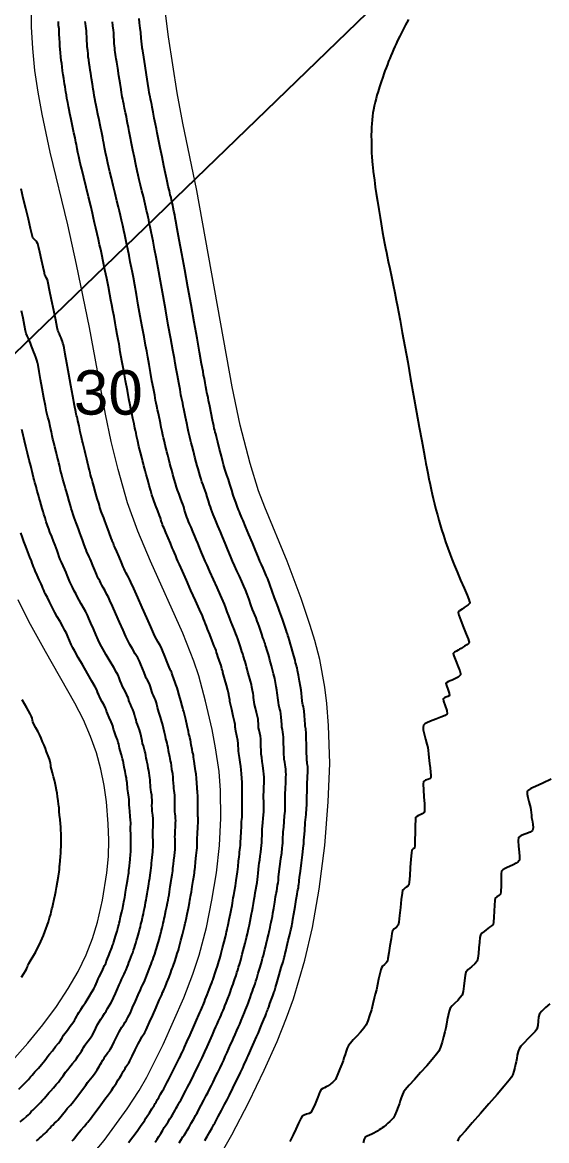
# Model space of a CAD drawing. Extents: x 27 to 849, y 0 to 853.
# Drawn here: x 571.7 to 631.8, y 113.8 to 241.8 of the extents above; entities that cross this region are included whole.
import ezdxf
from ezdxf.enums import TextEntityAlignment as Align

# ---------------------------------------------------------------- set-up
doc = ezdxf.new("R2010")
doc.units = 0
doc.header["$LTSCALE"] = 2
for name, color, linetype in [('Curva 1 m', 5, 'Continuous'), ('Curva Mestra', 1, 'Continuous'), ('TXT - TEXTO 01', 142, 'Continuous')]:
    doc.layers.add(name, color=color, linetype=linetype)
doc.styles.add('ARIAL', font='arial.ttf')

msp = doc.modelspace()

# ---------------------------------------------------------------- linework, layer by layer
at = {"extrusion": (-0.049704, 0.050571, 0.997483), "elevation": -45.88}
msp.add_lwpolyline([(-371.68, 250.55), (-374.36, -58.63), (-849.75, -54.52), (-847.07, 254.67)], close=True, dxfattribs=at)
at = {"layer": 'Curva 1 m', "linetype": 'Continuous', "lineweight": -3}
for points, elevation in [([(592.64, 113.78), (592.9, 114.24), (593.21, 114.79), (593.47, 115.25), (593.59, 115.47), (593.68, 115.62), (593.77, 115.77), (593.89, 116.01), (594.17, 116.54), (594.53, 117.22), (594.89, 117.91), (595.19, 118.47), (595.33, 118.76), (595.46, 119), (595.59, 119.27), (595.71, 119.51), (595.84, 119.77), (596.09, 120.29), (596.4, 120.93), (596.72, 121.59), (596.98, 122.12), (597.12, 122.42), (597.23, 122.67), (597.36, 122.96), (597.49, 123.25), (597.59, 123.5), (597.74, 123.82), (597.99, 124.38), (598.29, 125.04), (598.57, 125.67), (598.77, 126.13), (598.95, 126.56), (599.17, 127.1), (599.39, 127.64), (599.57, 128.07), (599.66, 128.3), (599.72, 128.47), (599.8, 128.67), (599.87, 128.84), (599.95, 129.06), (600.1, 129.48), (600.27, 129.96), (600.42, 130.37), (600.49, 130.58), (600.54, 130.72), (600.59, 130.88), (600.64, 131.02), (600.73, 131.31), (600.92, 131.95), (601.16, 132.77), (601.4, 133.59), (601.6, 134.24), (601.69, 134.56), (601.74, 134.76), (601.8, 134.99), (601.85, 135.19), (601.91, 135.46), (602.04, 136.01), (602.2, 136.69), (602.36, 137.38), (602.49, 137.92), (602.55, 138.19), (602.59, 138.39), (602.63, 138.62), (602.67, 138.81), (602.73, 139.12), (602.84, 139.76), (602.98, 140.57), (603.11, 141.37), (603.22, 142.01), (603.27, 142.31), (603.31, 142.51), (603.35, 142.74), (603.38, 142.94), (603.4, 143.14), (603.43, 143.37), (603.45, 143.56), (603.49, 143.91), (603.59, 144.64), (603.71, 145.57), (603.83, 146.49), (603.92, 147.22), (603.96, 147.56), (603.97, 147.76), (603.98, 147.99), (603.99, 148.19), (604.02, 148.53), (604.08, 149.26), (604.15, 150.19), (604.23, 151.11), (604.29, 151.85), (604.31, 152.19), (604.31, 152.39), (604.31, 152.62), (604.31, 152.82), (604.32, 153.13), (604.35, 153.78), (604.38, 154.59), (604.41, 155.4), (604.43, 156.04), (604.44, 156.32), (604.43, 156.46), (604.42, 156.62), (604.41, 156.76), (604.38, 156.92), (604.35, 157.12), (604.33, 157.3), (604.31, 157.6), (604.3, 158.25), (604.27, 159.06), (604.25, 159.88), (604.23, 160.51), (604.22, 160.8), (604.19, 160.94), (604.16, 161.09), (604.14, 161.22), (604.12, 161.46), (604.08, 161.92), (604.04, 162.47), (604.01, 162.96), (603.98, 163.22), (603.94, 163.43), (603.88, 163.66), (603.84, 163.87), (603.8, 164.12), (603.76, 164.54), (603.71, 164.99), (603.66, 165.37), (603.6, 165.77), (603.49, 166.39), (603.36, 167.06), (603.26, 167.62), (603.2, 167.91), (603.15, 168.09), (603.09, 168.3), (603.04, 168.49), (602.97, 168.77), (602.83, 169.28), (602.69, 169.83), (602.58, 170.23), (602.47, 170.6), (602.33, 171.03), (602.21, 171.42), (602.15, 171.62), (602.1, 171.79), (602.04, 171.95), (601.95, 172.22), (601.75, 172.8), (601.52, 173.49), (601.32, 174.1), (601.21, 174.41), (601.13, 174.62), (601.03, 174.85), (600.95, 175.05), (600.84, 175.34), (600.63, 175.92), (600.36, 176.67), (600.08, 177.43), (599.84, 178.08), (599.68, 178.48), (599.52, 178.86), (599.32, 179.31), (599.12, 179.75), (598.95, 180.13), (598.78, 180.53), (598.47, 181.27), (598.08, 182.2), (597.67, 183.19), (597.3, 184.09), (597.02, 184.76), (596.89, 185.07), (596.8, 185.29), (596.69, 185.54), (596.6, 185.76), (596.5, 186.01), (596.34, 186.43), (596.17, 186.88), (596.03, 187.26), (595.9, 187.66), (595.71, 188.26), (595.51, 188.92), (595.34, 189.47), (595.25, 189.76), (595.17, 189.97), (595.09, 190.21), (595.01, 190.41), (594.94, 190.65), (594.86, 190.93), (594.79, 191.18), (594.71, 191.5), (594.54, 192.14), (594.33, 192.94), (594.12, 193.74), (593.96, 194.37), (593.88, 194.68), (593.83, 194.88), (593.77, 195.11), (593.72, 195.31), (593.66, 195.62), (593.53, 196.26), (593.36, 197.06), (593.2, 197.87), (593.07, 198.51), (593, 198.81), (592.96, 199.01), (592.91, 199.24), (592.87, 199.44), (592.83, 199.66), (592.75, 200.06), (592.66, 200.55), (592.58, 201.03), (592.5, 201.43), (592.43, 201.83), (592.27, 202.73), (592.03, 204.03), (591.74, 205.65), (591.41, 207.49), (591.05, 209.47), (590.69, 211.49), (590.33, 213.46), (590, 215.3), (589.71, 216.9), (589.48, 218.18), (589.32, 219.06), (589.25, 219.43), (589.18, 219.78), (589.1, 220.2), (589.02, 220.6), (588.96, 220.87), (588.89, 221.16), (588.82, 221.49), (588.76, 221.77), (588.68, 222.07), (588.57, 222.53), (588.45, 223.03), (588.35, 223.44), (588.27, 223.8), (588.13, 224.49), (587.94, 225.39), (587.73, 226.41), (587.52, 227.45), (587.32, 228.39), (587.17, 229.14), (587.08, 229.6), (586.97, 230.15), (586.84, 230.83), (586.71, 231.52), (586.61, 232.08), (586.55, 232.39), (586.49, 232.69), (586.41, 233.03), (586.36, 233.26), (586.33, 233.42), (586.3, 233.6), (586.27, 233.76), (586.22, 234.08), (586.11, 234.81), (585.95, 235.79), (585.79, 236.84), (585.64, 237.82), (585.52, 238.55), (585.47, 238.87), (585.45, 239.03), (585.42, 239.21), (585.4, 239.37), (585.38, 239.53), (585.36, 239.71), (585.35, 239.87), (585.34, 240.03), (585.33, 240.21), (585.32, 240.37), (585.29, 240.63), (585.23, 241.14), (585.16, 241.74), (585.1, 242.26)], 26), ([(615.97, 242.12), (615.78, 241.79), (615.62, 241.51), (615.46, 241.21), (615.23, 240.74), (614.97, 240.21), (614.72, 239.71), (614.55, 239.35), (614.41, 239.05), (614.26, 238.7), (614.1, 238.33), (613.95, 237.97), (613.83, 237.67), (613.7, 237.36), (613.56, 236.99), (613.41, 236.61), (613.27, 236.24), (613.16, 235.92), (613.02, 235.54), (612.84, 235.01), (612.65, 234.42), (612.48, 233.87), (612.35, 233.46), (612.26, 233.09), (612.15, 232.65), (612.05, 232.2), (611.96, 231.78), (611.9, 231.46), (611.85, 231.08), (611.8, 230.63), (611.76, 230.19), (611.73, 229.81), (611.72, 229.42), (611.71, 228.85), (611.72, 228.23), (611.72, 227.66), (611.73, 227.26), (611.75, 226.86), (611.78, 226.39), (611.82, 225.92), (611.86, 225.51), (611.89, 225.17), (611.94, 224.72), (612, 224.23), (612.06, 223.75), (612.11, 223.35), (612.17, 222.92), (612.28, 222.21), (612.42, 221.33), (612.57, 220.38), (612.71, 219.48), (612.83, 218.73), (612.91, 218.24), (613, 217.74), (613.11, 217.15), (613.23, 216.54), (613.34, 215.96), (613.44, 215.46), (613.52, 215.05), (613.65, 214.41), (613.82, 213.62), (614.01, 212.72), (614.21, 211.77), (614.4, 210.85), (614.57, 210), (614.71, 209.29), (614.83, 208.68), (615.02, 207.66), (615.26, 206.3), (615.55, 204.69), (615.88, 202.89), (616.22, 200.99), (616.56, 199.07), (616.9, 197.19), (617.21, 195.45), (617.49, 193.91), (617.72, 192.65), (617.88, 191.75), (617.96, 191.29), (618.07, 190.78), (618.18, 190.18), (618.31, 189.54), (618.44, 188.91), (618.57, 188.31), (618.69, 187.79), (618.81, 187.28), (618.96, 186.68), (619.12, 186.04), (619.29, 185.41), (619.45, 184.81), (619.6, 184.29), (619.77, 183.75), (619.99, 183.08), (620.23, 182.34), (620.49, 181.59), (620.74, 180.89), (620.96, 180.29), (621.2, 179.7), (621.54, 178.88), (621.94, 177.96), (622.34, 177.04), (622.69, 176.22), (622.89, 175.72), (622.98, 175.47), (623.01, 175.37), (623.01, 175.35), (623, 175.31), (622.94, 175.24), (622.81, 175.12), (622.6, 174.97), (622.36, 174.8), (622.11, 174.64), (621.82, 174.44), (621.65, 174.24), (621.73, 173.94), (621.97, 173.31), (622.29, 172.53), (622.6, 171.75), (622.8, 171.23), (622.89, 170.95), (622.92, 170.84), (622.92, 170.81), (622.9, 170.77), (622.83, 170.69), (622.65, 170.55), (622.39, 170.39), (622.15, 170.25), (622, 170.14), (621.83, 170.03), (621.68, 169.93), (621.48, 169.83), (621.24, 169.7), (621.1, 169.56), (621.17, 169.28), (621.4, 168.71), (621.67, 168.04), (621.84, 167.55), (621.92, 167.27), (621.94, 167.14), (621.93, 167.1), (621.91, 167.06), (621.83, 166.98), (621.66, 166.85), (621.35, 166.68), (620.98, 166.51), (620.75, 166.41), (620.57, 166.33), (620.37, 166.24), (620.25, 166.14), (620.31, 165.9), (620.47, 165.47), (620.63, 165.02), (620.68, 164.76), (620.47, 164.62), (620.14, 164.51), (619.93, 164.37), (619.99, 164.08), (620.19, 163.57), (620.38, 163.02), (620.39, 162.63), (620.16, 162.45), (619.68, 162.25), (619.09, 162.04), (618.48, 161.81), (618.07, 161.63), (617.84, 161.48), (617.74, 161.39), (617.71, 161.34), (617.69, 161.27), (617.66, 161.12), (617.67, 160.82), (617.75, 160.35), (617.92, 159.73), (618.08, 159.17), (618.18, 158.8), (618.22, 158.46), (618.27, 158.05), (618.31, 157.65), (618.35, 157.3), (618.39, 156.96), (618.45, 156.47), (618.5, 155.97), (618.52, 155.61), (618.52, 155.41), (618.51, 155.33), (618.5, 155.3), (618.48, 155.27), (618.39, 155.21), (618.2, 155.13), (617.93, 155.04), (617.69, 154.9), (617.67, 154.59), (617.7, 153.95), (617.74, 153.14), (617.79, 152.33), (617.82, 151.8), (617.82, 151.53), (617.81, 151.42), (617.8, 151.4), (617.78, 151.36), (617.71, 151.3), (617.55, 151.2), (617.31, 151.09), (617.11, 151), (616.93, 150.9), (616.79, 150.78), (616.76, 150.5), (616.74, 149.86), (616.72, 149.03), (616.7, 148.21), (616.68, 147.57), (616.66, 147.28), (616.5, 147.17), (616.34, 147.05), (616.31, 146.73), (616.25, 146), (616.18, 145.05), (616.11, 144.11), (616.06, 143.37), (616.02, 143.05), (615.88, 142.93), (615.72, 142.81), (615.59, 142.71), (615.42, 142.58), (615.29, 142.44), (615.24, 142.11), (615.15, 141.39), (615.05, 140.47), (614.94, 139.54), (614.85, 138.8), (614.78, 138.44), (614.6, 138.23), (614.34, 138.02), (614.15, 137.81), (614.08, 137.5), (613.97, 136.87), (613.85, 136.08), (613.73, 135.28), (613.62, 134.64), (613.55, 134.31), (613.41, 134.13), (613.21, 133.94), (613.01, 133.75), (612.87, 133.56), (612.79, 133.32), (612.68, 132.86), (612.55, 132.28), (612.42, 131.64), (612.29, 131.05), (612.17, 130.56), (612.05, 130.08), (611.89, 129.45), (611.72, 128.77), (611.52, 128.09), (611.32, 127.48), (611.13, 127.03), (610.86, 126.64), (610.48, 126.2), (610.06, 125.75), (609.65, 125.32), (609.31, 124.95), (609.1, 124.68), (608.96, 124.38), (608.82, 124.02), (608.7, 123.63), (608.58, 123.25), (608.47, 122.93), (608.32, 122.54), (608.1, 122), (607.88, 121.44), (607.69, 120.99), (607.59, 120.77), (607.49, 120.66), (607.37, 120.55), (607.27, 120.45), (607.15, 120.36), (607.02, 120.25), (606.93, 120.18), (606.81, 120.1), (606.69, 120.03), (606.53, 119.93), (606.33, 119.82), (606.14, 119.75), (605.96, 119.65), (605.83, 119.37), (605.57, 118.75), (605.26, 118), (604.98, 117.36), (604.79, 117.02), (604.58, 116.89), (604.29, 116.8), (604, 116.71), (603.79, 116.59), (603.62, 116.31), (603.36, 115.77), (603.05, 115.09), (602.74, 114.43), (602.5, 113.91), (602.38, 113.67)], 24), ([(583.9, 113.55), (584.39, 114.22), (584.88, 114.88), (585.28, 115.42), (585.47, 115.69), (585.6, 115.9), (585.75, 116.14), (585.87, 116.35), (586.02, 116.58), (586.28, 116.98), (586.57, 117.43), (586.82, 117.82), (586.96, 118.02), (587.04, 118.18), (587.14, 118.35), (587.23, 118.5), (587.35, 118.72), (587.56, 119.09), (587.78, 119.47), (587.93, 119.72), (588.05, 119.96), (588.2, 120.23), (588.32, 120.47), (588.46, 120.75), (588.74, 121.29), (589.08, 121.97), (589.42, 122.64), (589.69, 123.19), (589.83, 123.46), (589.94, 123.69), (590.07, 123.96), (590.18, 124.19), (590.31, 124.48), (590.58, 125.09), (590.94, 125.9), (591.32, 126.78), (591.67, 127.58), (591.94, 128.19), (592.07, 128.47), (592.16, 128.69), (592.28, 128.94), (592.36, 129.13), (592.43, 129.3), (592.51, 129.5), (592.58, 129.67), (592.69, 129.94), (592.89, 130.47), (593.12, 131.07), (593.32, 131.58), (593.42, 131.84), (593.47, 131.98), (593.53, 132.14), (593.58, 132.27), (593.65, 132.48), (593.78, 132.87), (593.93, 133.34), (594.07, 133.76), (594.15, 134.02), (594.24, 134.3), (594.34, 134.62), (594.42, 134.9), (594.5, 135.24), (594.66, 135.84), (594.84, 136.53), (594.99, 137.12), (595.07, 137.44), (595.13, 137.68), (595.19, 137.95), (595.25, 138.19), (595.31, 138.5), (595.43, 139.09), (595.57, 139.77), (595.69, 140.36), (595.75, 140.69), (595.8, 140.97), (595.85, 141.29), (595.9, 141.56), (595.95, 141.85), (596.04, 142.35), (596.14, 142.97), (596.24, 143.57), (596.31, 144.06), (596.37, 144.55), (596.44, 145.15), (596.51, 145.76), (596.56, 146.27), (596.59, 146.56), (596.62, 146.8), (596.66, 147.06), (596.69, 147.33), (596.72, 147.56), (596.74, 147.9), (596.76, 148.48), (596.79, 149.15), (596.82, 149.73), (596.83, 150.06), (596.85, 150.3), (596.88, 150.56), (596.9, 150.83), (596.91, 151.06), (596.92, 151.41), (596.91, 152.01), (596.91, 152.68), (596.9, 153.27), (596.9, 153.6), (596.91, 153.88), (596.93, 154.2), (596.93, 154.48), (596.92, 154.78), (596.88, 155.26), (596.84, 155.79), (596.8, 156.22), (596.75, 156.6), (596.67, 157.12), (596.59, 157.66), (596.52, 158.12), (596.49, 158.39), (596.48, 158.66), (596.47, 158.98), (596.46, 159.26), (596.4, 159.6), (596.29, 160.14), (596.19, 160.66), (596.14, 160.94), (596.12, 161.1), (596.11, 161.28), (596.1, 161.44), (596.03, 161.75), (595.89, 162.39), (595.72, 163.12), (595.57, 163.75), (595.51, 164.04), (595.49, 164.23), (595.47, 164.42), (595.44, 164.59), (595.39, 164.84), (595.35, 165.05), (595.27, 165.35), (595.12, 165.91), (594.94, 166.56), (594.79, 167.11), (594.71, 167.38), (594.68, 167.52), (594.63, 167.69), (594.6, 167.81), (594.55, 167.99), (594.49, 168.16), (594.42, 168.38), (594.28, 168.79), (594.14, 169.22), (594.06, 169.48), (593.99, 169.68), (593.92, 169.9), (593.85, 170.09), (593.72, 170.4), (593.48, 171), (593.2, 171.71), (592.95, 172.33), (592.81, 172.67), (592.71, 172.94), (592.6, 173.25), (592.5, 173.52), (592.35, 173.86), (592.02, 174.6), (591.56, 175.62), (591.04, 176.78), (590.52, 177.95), (590.06, 178.98), (589.72, 179.75), (589.55, 180.12), (589.43, 180.4), (589.3, 180.73), (589.16, 181.07), (589.04, 181.35), (588.91, 181.66), (588.69, 182.19), (588.42, 182.81), (588.16, 183.41), (587.97, 183.88), (587.87, 184.09), (587.8, 184.28), (587.73, 184.47), (587.68, 184.64), (587.6, 184.88), (587.54, 185.09), (587.44, 185.36), (587.24, 185.88), (587, 186.53), (586.77, 187.19), (586.58, 187.71), (586.44, 188.17), (586.27, 188.77), (586.09, 189.42), (585.92, 190.03), (585.79, 190.51), (585.72, 190.77), (585.64, 191.05), (585.56, 191.36), (585.49, 191.64), (585.41, 191.97), (585.26, 192.57), (585.09, 193.26), (584.95, 193.85), (584.87, 194.18), (584.81, 194.46), (584.75, 194.78), (584.69, 195.06), (584.63, 195.34), (584.52, 195.85), (584.39, 196.46), (584.26, 197.07), (584.15, 197.56), (584.07, 197.97), (583.94, 198.7), (583.76, 199.66), (583.56, 200.76), (583.35, 201.92), (583.14, 203.07), (582.95, 204.1), (582.8, 204.95), (582.7, 205.51), (582.59, 206.08), (582.48, 206.72), (582.36, 207.41), (582.23, 208.12), (582.11, 208.81), (581.99, 209.45), (581.88, 210.01), (581.76, 210.66), (581.58, 211.51), (581.39, 212.49), (581.18, 213.49), (580.98, 214.44), (580.82, 215.23), (580.7, 215.79), (580.58, 216.33), (580.45, 216.94), (580.3, 217.6), (580.15, 218.25), (580.01, 218.87), (579.89, 219.4), (579.76, 219.95), (579.56, 220.79), (579.3, 221.82), (579.03, 222.94), (578.77, 224.03), (578.54, 224.99), (578.36, 225.7), (578.28, 226.06), (578.19, 226.45), (578.1, 226.92), (578.01, 227.34), (577.96, 227.61), (577.91, 227.83), (577.87, 228.08), (577.83, 228.3), (577.76, 228.59), (577.64, 229.17), (577.48, 229.92), (577.31, 230.7), (577.17, 231.37), (577.08, 231.8), (577.01, 232.18), (576.92, 232.64), (576.84, 233.1), (576.77, 233.51), (576.72, 233.8), (576.67, 234.1), (576.62, 234.44), (576.56, 234.78), (576.52, 235.08), (576.47, 235.37), (576.41, 235.78), (576.34, 236.24), (576.28, 236.7), (576.23, 237.08), (576.19, 237.44), (576.14, 237.86), (576.1, 238.3), (576.06, 238.72), (576.03, 239.08), (576.01, 239.48), (575.98, 239.97), (575.96, 240.47), (575.94, 240.87), (575.93, 241.08), (575.91, 241.25), (575.88, 241.45), (575.86, 241.62), (575.85, 241.92)], 29), ([(586.95, 113.62), (587.19, 113.95), (587.38, 114.26), (587.6, 114.61), (587.81, 114.97), (587.99, 115.27), (588.19, 115.58), (588.42, 115.93), (588.64, 116.27), (588.81, 116.53), (588.93, 116.75), (589.08, 117.01), (589.23, 117.27), (589.35, 117.49), (589.47, 117.7), (589.61, 117.95), (589.75, 118.19), (589.87, 118.4), (590.02, 118.68), (590.24, 119.09), (590.47, 119.53), (590.66, 119.9), (590.84, 120.25), (591.09, 120.75), (591.37, 121.3), (591.62, 121.8), (591.79, 122.14), (591.95, 122.48), (592.15, 122.87), (592.33, 123.26), (592.49, 123.6), (592.65, 123.95), (592.91, 124.53), (593.21, 125.22), (593.51, 125.91), (593.76, 126.48), (593.91, 126.81), (594.05, 127.13), (594.22, 127.5), (594.38, 127.86), (594.5, 128.13), (594.6, 128.38), (594.72, 128.67), (594.84, 128.96), (594.94, 129.22), (595.07, 129.56), (595.26, 130.05), (595.45, 130.53), (595.57, 130.84), (595.67, 131.12), (595.78, 131.43), (595.88, 131.71), (595.97, 131.97), (596.09, 132.32), (596.21, 132.7), (596.32, 133.02), (596.4, 133.29), (596.51, 133.66), (596.63, 134.06), (596.75, 134.46), (596.84, 134.79), (596.93, 135.13), (597.04, 135.55), (597.15, 135.98), (597.25, 136.38), (597.33, 136.69), (597.41, 137.04), (597.51, 137.44), (597.6, 137.84), (597.68, 138.19), (597.74, 138.49), (597.83, 138.89), (597.91, 139.32), (597.99, 139.73), (598.06, 140.06), (598.13, 140.47), (598.21, 140.94), (598.29, 141.41), (598.36, 141.81), (598.41, 142.14), (598.48, 142.53), (598.55, 142.95), (598.62, 143.35), (598.67, 143.69), (598.71, 144.03), (598.75, 144.42), (598.8, 144.83), (598.84, 145.23), (598.88, 145.56), (598.92, 145.92), (598.98, 146.34), (599.04, 146.79), (599.1, 147.21), (599.13, 147.56), (599.16, 147.9), (599.17, 148.3), (599.19, 148.71), (599.2, 149.1), (599.22, 149.44), (599.25, 149.79), (599.28, 150.21), (599.33, 150.66), (599.36, 151.09), (599.38, 151.44), (599.39, 151.79), (599.38, 152.19), (599.38, 152.62), (599.37, 153.01), (599.37, 153.34), (599.38, 153.76), (599.41, 154.26), (599.43, 154.74), (599.43, 155.09), (599.42, 155.39), (599.4, 155.75), (599.37, 156.1), (599.33, 156.4), (599.29, 156.74), (599.22, 157.18), (599.15, 157.64), (599.1, 158.02), (599.08, 158.43), (599.07, 158.93), (599.06, 159.42), (599.04, 159.77), (599, 160.08), (598.92, 160.43), (598.85, 160.77), (598.8, 161.04), (598.78, 161.27), (598.77, 161.54), (598.75, 161.81), (598.73, 162.04), (598.67, 162.32), (598.56, 162.78), (598.44, 163.29), (598.34, 163.73), (598.28, 163.99), (598.25, 164.23), (598.23, 164.5), (598.2, 164.74), (598.16, 164.97), (598.1, 165.32), (598.03, 165.69), (597.97, 166), (597.87, 166.39), (597.72, 166.91), (597.58, 167.42), (597.49, 167.75), (597.41, 168.04), (597.33, 168.36), (597.26, 168.62), (597.19, 168.84), (597.11, 169.09), (597.04, 169.31), (596.98, 169.51), (596.89, 169.78), (596.8, 170.06), (596.72, 170.3), (596.63, 170.56), (596.52, 170.89), (596.4, 171.24), (596.3, 171.53), (596.19, 171.81), (596.03, 172.22), (595.84, 172.68), (595.66, 173.12), (595.53, 173.46), (595.38, 173.86), (595.21, 174.32), (595.04, 174.78), (594.89, 175.18), (594.73, 175.56), (594.42, 176.24), (594.04, 177.11), (593.61, 178.04), (593.21, 178.93), (592.89, 179.66), (592.68, 180.12), (592.49, 180.58), (592.27, 181.12), (592.04, 181.67), (591.83, 182.19), (591.66, 182.59), (591.49, 183), (591.27, 183.5), (591.06, 184), (590.88, 184.41), (590.78, 184.65), (590.69, 184.89), (590.59, 185.16), (590.5, 185.4), (590.42, 185.63), (590.32, 185.97), (590.21, 186.34), (590.11, 186.65), (590.01, 186.93), (589.86, 187.33), (589.69, 187.79), (589.52, 188.24), (589.39, 188.61), (589.27, 189.01), (589.13, 189.52), (588.98, 190.05), (588.84, 190.54), (588.74, 190.9), (588.63, 191.31), (588.51, 191.78), (588.39, 192.25), (588.28, 192.65), (588.2, 192.99), (588.1, 193.39), (588, 193.82), (587.9, 194.23), (587.82, 194.56), (587.74, 194.96), (587.64, 195.43), (587.55, 195.91), (587.46, 196.31), (587.39, 196.64), (587.31, 197.03), (587.22, 197.45), (587.13, 197.85), (587.06, 198.19), (586.99, 198.53), (586.89, 199.11), (586.74, 199.88), (586.58, 200.76), (586.41, 201.7), (586.24, 202.62), (586.09, 203.46), (585.97, 204.15), (585.84, 204.84), (585.67, 205.79), (585.47, 206.93), (585.24, 208.18), (585.01, 209.44), (584.8, 210.65), (584.6, 211.73), (584.45, 212.59), (584.34, 213.15), (584.23, 213.72), (584.09, 214.39), (583.95, 215.12), (583.8, 215.84), (583.66, 216.51), (583.54, 217.08), (583.45, 217.49), (583.34, 217.98), (583.22, 218.54), (583.09, 219.14), (582.96, 219.7), (582.84, 220.19), (582.73, 220.65), (582.56, 221.36), (582.36, 222.2), (582.14, 223.11), (581.93, 223.97), (581.75, 224.69), (581.63, 225.19), (581.53, 225.68), (581.4, 226.27), (581.27, 226.9), (581.15, 227.49), (581.06, 227.97), (581, 228.27), (580.93, 228.59), (580.87, 228.97), (580.8, 229.34), (580.73, 229.66), (580.65, 230.04), (580.53, 230.63), (580.38, 231.3), (580.26, 231.9), (580.17, 232.29), (580.11, 232.63), (580.03, 233.04), (579.96, 233.44), (579.9, 233.79), (579.84, 234.17), (579.75, 234.74), (579.65, 235.39), (579.56, 235.96), (579.5, 236.34), (579.45, 236.69), (579.39, 237.09), (579.33, 237.5), (579.28, 237.84), (579.25, 238.19), (579.21, 238.59), (579.17, 239), (579.14, 239.34), (579.12, 239.7), (579.1, 240.13), (579.08, 240.54), (579.06, 240.84), (579.03, 241.09), (578.99, 241.38), (578.96, 241.67), (578.93, 241.92)], 28), ([(589.71, 113.52), (589.96, 113.94), (590.11, 114.2), (590.29, 114.46), (590.49, 114.77), (590.66, 115.03), (590.83, 115.33), (591.08, 115.78), (591.32, 116.22), (591.47, 116.48), (591.58, 116.67), (591.71, 116.89), (591.82, 117.09), (591.96, 117.34), (592.21, 117.83), (592.52, 118.42), (592.8, 118.96), (593, 119.33), (593.17, 119.67), (593.38, 120.08), (593.58, 120.48), (593.75, 120.82), (593.91, 121.15), (594.13, 121.6), (594.38, 122.11), (594.62, 122.61), (594.81, 123.01), (594.98, 123.4), (595.19, 123.86), (595.39, 124.34), (595.59, 124.78), (595.75, 125.15), (595.92, 125.52), (596.11, 125.95), (596.31, 126.4), (596.5, 126.81), (596.64, 127.13), (596.8, 127.53), (596.99, 128), (597.17, 128.44), (597.3, 128.76), (597.4, 129.01), (597.51, 129.3), (597.62, 129.59), (597.72, 129.84), (597.82, 130.13), (597.96, 130.51), (598.1, 130.89), (598.19, 131.15), (598.28, 131.43), (598.39, 131.74), (598.48, 132.02), (598.58, 132.35), (598.76, 132.96), (598.97, 133.66), (599.15, 134.29), (599.26, 134.67), (599.34, 134.96), (599.43, 135.31), (599.52, 135.65), (599.59, 135.94), (599.67, 136.27), (599.79, 136.78), (599.92, 137.35), (600.04, 137.86), (600.11, 138.19), (600.17, 138.48), (600.24, 138.81), (600.31, 139.15), (600.37, 139.44), (600.43, 139.81), (600.54, 140.41), (600.65, 141.09), (600.75, 141.7), (600.82, 142.06), (600.87, 142.35), (600.92, 142.69), (600.98, 143.03), (601.02, 143.31), (601.06, 143.6), (601.09, 143.94), (601.13, 144.28), (601.16, 144.56), (601.2, 144.88), (601.27, 145.42), (601.36, 146.07), (601.44, 146.71), (601.51, 147.25), (601.55, 147.56), (601.57, 147.85), (601.58, 148.19), (601.59, 148.53), (601.6, 148.81), (601.63, 149.13), (601.67, 149.67), (601.73, 150.31), (601.78, 150.96), (601.83, 151.5), (601.85, 151.81), (601.85, 152.11), (601.85, 152.45), (601.84, 152.79), (601.84, 153.08), (601.85, 153.46), (601.88, 154.09), (601.91, 154.78), (601.93, 155.38), (601.94, 155.71), (601.92, 155.99), (601.9, 156.3), (601.87, 156.58), (601.84, 156.81), (601.79, 157.1), (601.74, 157.4), (601.71, 157.66), (601.7, 158.03), (601.68, 158.65), (601.66, 159.35), (601.65, 159.96), (601.63, 160.29), (601.58, 160.56), (601.52, 160.86), (601.47, 161.13), (601.45, 161.41), (601.42, 161.83), (601.39, 162.28), (601.35, 162.63), (601.29, 162.94), (601.21, 163.3), (601.12, 163.65), (601.06, 163.93), (601.02, 164.19), (600.99, 164.49), (600.96, 164.79), (600.93, 165.05), (600.88, 165.34), (600.81, 165.76), (600.72, 166.24), (600.64, 166.67), (600.58, 166.96), (600.52, 167.23), (600.43, 167.54), (600.34, 167.85), (600.27, 168.12), (600.19, 168.41), (600.09, 168.79), (599.99, 169.15), (599.92, 169.43), (599.84, 169.68), (599.75, 169.99), (599.66, 170.27), (599.6, 170.47), (599.53, 170.68), (599.45, 170.92), (599.38, 171.13), (599.3, 171.35), (599.17, 171.75), (599.01, 172.22), (598.86, 172.66), (598.75, 172.97), (598.64, 173.27), (598.5, 173.62), (598.36, 173.96), (598.24, 174.26), (598.11, 174.59), (597.92, 175.12), (597.7, 175.73), (597.48, 176.33), (597.29, 176.83), (597.11, 177.25), (596.87, 177.79), (596.59, 178.4), (596.31, 179.03), (596.04, 179.62), (595.82, 180.12), (595.58, 180.68), (595.28, 181.4), (594.96, 182.17), (594.66, 182.91), (594.42, 183.49), (594.28, 183.83), (594.14, 184.16), (593.97, 184.54), (593.81, 184.91), (593.69, 185.2), (593.59, 185.46), (593.47, 185.76), (593.36, 186.07), (593.27, 186.33), (593.18, 186.61), (593.05, 187.02), (592.91, 187.48), (592.78, 187.9), (592.68, 188.2), (592.57, 188.51), (592.44, 188.86), (592.31, 189.21), (592.2, 189.51), (592.1, 189.84), (591.98, 190.26), (591.87, 190.68), (591.77, 191.04), (591.66, 191.44), (591.5, 192.04), (591.33, 192.71), (591.17, 193.3), (591.08, 193.67), (591.01, 193.96), (590.92, 194.3), (590.84, 194.64), (590.77, 194.94), (590.69, 195.31), (590.57, 195.91), (590.43, 196.59), (590.31, 197.19), (590.23, 197.56), (590.17, 197.85), (590.1, 198.19), (590.02, 198.52), (589.96, 198.81), (589.9, 199.15), (589.79, 199.76), (589.65, 200.53), (589.49, 201.36), (589.35, 202.15), (589.23, 202.79), (589.14, 203.32), (588.96, 204.29), (588.73, 205.59), (588.45, 207.12), (588.15, 208.79), (587.85, 210.5), (587.55, 212.16), (587.28, 213.66), (587.05, 214.92), (586.88, 215.82), (586.8, 216.29), (586.71, 216.74), (586.6, 217.27), (586.48, 217.84), (586.37, 218.39), (586.27, 218.85), (586.2, 219.18), (586.13, 219.51), (586.05, 219.88), (585.96, 220.28), (585.87, 220.66), (585.8, 220.98), (585.71, 221.33), (585.59, 221.86), (585.43, 222.5), (585.27, 223.16), (585.11, 223.79), (584.99, 224.31), (584.88, 224.82), (584.74, 225.52), (584.57, 226.33), (584.4, 227.17), (584.24, 227.93), (584.11, 228.55), (584.04, 228.94), (583.96, 229.32), (583.88, 229.78), (583.79, 230.25), (583.71, 230.68), (583.64, 231.02), (583.55, 231.46), (583.44, 231.97), (583.34, 232.45), (583.27, 232.77), (583.22, 233), (583.18, 233.27), (583.13, 233.54), (583.09, 233.77), (583.03, 234.13), (582.92, 234.83), (582.79, 235.69), (582.65, 236.55), (582.54, 237.25), (582.49, 237.61), (582.45, 237.84), (582.41, 238.11), (582.37, 238.38), (582.34, 238.61), (582.32, 238.84), (582.29, 239.11), (582.26, 239.37), (582.25, 239.61), (582.23, 239.84), (582.22, 240.11), (582.21, 240.38), (582.19, 240.61), (582.16, 240.92), (582.1, 241.39), (582.04, 241.87)], 27), ([(577.42, 113.77), (577.54, 113.89), (577.72, 114.1), (578.06, 114.52), (578.46, 115), (578.8, 115.41), (578.98, 115.63), (579.09, 115.76), (579.23, 115.9), (579.34, 116.04), (579.53, 116.28), (579.92, 116.81), (580.41, 117.48), (580.9, 118.15), (581.29, 118.68), (581.47, 118.93), (581.58, 119.06), (581.71, 119.21), (581.82, 119.35), (581.94, 119.54), (582.18, 119.9), (582.46, 120.33), (582.72, 120.74), (582.9, 121.02), (583.08, 121.33), (583.29, 121.71), (583.49, 122.05), (583.6, 122.24), (583.7, 122.37), (583.81, 122.52), (583.91, 122.66), (584.04, 122.91), (584.32, 123.46), (584.67, 124.16), (585.01, 124.85), (585.29, 125.4), (585.42, 125.65), (585.5, 125.78), (585.6, 125.93), (585.69, 126.06), (585.76, 126.18), (585.85, 126.33), (585.92, 126.45), (586.04, 126.72), (586.31, 127.33), (586.67, 128.15), (587.06, 129.04), (587.42, 129.86), (587.69, 130.47), (587.8, 130.74), (587.9, 130.93), (587.99, 131.12), (588.09, 131.37), (588.29, 131.9), (588.53, 132.51), (588.73, 133.03), (588.82, 133.28), (588.9, 133.47), (588.97, 133.66), (589.04, 133.87), (589.18, 134.29), (589.34, 134.78), (589.48, 135.19), (589.55, 135.4), (589.6, 135.59), (589.66, 135.78), (589.74, 136.07), (589.89, 136.68), (590.08, 137.39), (590.24, 138.01), (590.31, 138.31), (590.35, 138.47), (590.39, 138.66), (590.43, 138.81), (590.49, 139.11), (590.61, 139.7), (590.75, 140.4), (590.87, 141), (590.93, 141.31), (590.97, 141.51), (591, 141.74), (591.03, 141.94), (591.09, 142.25), (591.19, 142.86), (591.3, 143.56), (591.4, 144.16), (591.44, 144.44), (591.46, 144.63), (591.48, 144.81), (591.51, 145.1), (591.58, 145.71), (591.66, 146.42), (591.73, 147.03), (591.76, 147.31), (591.77, 147.5), (591.77, 147.69), (591.77, 147.88), (591.76, 148.06), (591.77, 148.35), (591.8, 148.95), (591.83, 149.66), (591.86, 150.26), (591.87, 150.56), (591.86, 150.72), (591.84, 150.91), (591.83, 151.06), (591.82, 151.37), (591.82, 151.99), (591.82, 152.7), (591.82, 153.31), (591.81, 153.6), (591.79, 153.79), (591.76, 153.98), (591.74, 154.22), (591.71, 154.71), (591.67, 155.27), (591.63, 155.72), (591.58, 156.11), (591.5, 156.65), (591.42, 157.21), (591.35, 157.67), (591.32, 157.89), (591.28, 158.07), (591.24, 158.26), (591.19, 158.55), (591.08, 159.1), (590.98, 159.65), (590.92, 159.94), (590.87, 160.13), (590.82, 160.32), (590.75, 160.62), (590.61, 161.25), (590.44, 161.99), (590.3, 162.62), (590.23, 162.92), (590.16, 163.11), (590.1, 163.29), (590.02, 163.56), (589.87, 164.13), (589.69, 164.79), (589.54, 165.35), (589.46, 165.62), (589.38, 165.81), (589.3, 165.99), (589.22, 166.23), (589.08, 166.65), (588.94, 167.08), (588.86, 167.31), (588.8, 167.44), (588.73, 167.57), (588.66, 167.7), (588.55, 167.97), (588.32, 168.55), (588.05, 169.25), (587.79, 169.89), (587.63, 170.27), (587.48, 170.55), (587.29, 170.86), (587.11, 171.18), (586.95, 171.46), (586.78, 171.82), (586.44, 172.6), (585.97, 173.63), (585.45, 174.8), (584.94, 175.97), (584.49, 176.98), (584.16, 177.72), (584.01, 178.05), (583.89, 178.28), (583.74, 178.54), (583.63, 178.74), (583.55, 178.89), (583.46, 179.07), (583.39, 179.23), (583.28, 179.47), (583.07, 179.97), (582.8, 180.6), (582.54, 181.23), (582.32, 181.73), (582.22, 181.97), (582.15, 182.13), (582.07, 182.31), (582, 182.47), (581.89, 182.77), (581.66, 183.39), (581.4, 184.12), (581.17, 184.75), (581.05, 185.09), (580.95, 185.33), (580.85, 185.6), (580.77, 185.82), (580.69, 186.03), (580.62, 186.27), (580.55, 186.48), (580.47, 186.75), (580.31, 187.31), (580.12, 188), (579.92, 188.7), (579.76, 189.25), (579.68, 189.53), (579.62, 189.75), (579.55, 190), (579.49, 190.23), (579.41, 190.53), (579.27, 191.11), (579.11, 191.79), (578.96, 192.4), (578.87, 192.77), (578.8, 193.04), (578.72, 193.36), (578.64, 193.68), (578.58, 193.95), (578.49, 194.33), (578.36, 194.94), (578.22, 195.62), (578.1, 196.18), (578.04, 196.46), (577.99, 196.61), (577.94, 196.78), (577.9, 196.93), (577.84, 197.23), (577.71, 197.96), (577.51, 199.01), (577.29, 200.24), (577.05, 201.54), (576.83, 202.77), (576.64, 203.82), (576.5, 204.56), (576.44, 204.87), (576.38, 205.06), (576.31, 205.27), (576.24, 205.45), (576.16, 205.67), (576.06, 205.92), (575.98, 206.1), (575.92, 206.24), (575.85, 206.39), (575.79, 206.53), (575.72, 206.88), (575.55, 207.7), (575.32, 208.82), (575.08, 210.02), (574.85, 211.14), (574.68, 211.96), (574.61, 212.31), (574.5, 212.52), (574.41, 212.68), (574.36, 212.77), (574.31, 212.85), (574.25, 213.12), (574.1, 213.78), (573.91, 214.63), (573.72, 215.49), (573.57, 216.16), (573.5, 216.46), (573.38, 216.63), (573.29, 216.76), (573.23, 216.83), (573.17, 216.89), (573.06, 217), (572.93, 217.15), (572.85, 217.46), (572.66, 218.22), (572.41, 219.27), (572.12, 220.48), (571.83, 221.69), (571.58, 222.75)], 31), ([(573.35, 113.76), (573.52, 113.93), (573.7, 114.08), (573.91, 114.25), (574.12, 114.43), (574.29, 114.58), (574.46, 114.76), (574.66, 114.98), (574.86, 115.21), (575.03, 115.39), (575.21, 115.57), (575.41, 115.77), (575.62, 115.97), (575.79, 116.14), (576.01, 116.41), (576.33, 116.79), (576.65, 117.18), (576.87, 117.45), (577.04, 117.64), (577.24, 117.85), (577.43, 118.07), (577.6, 118.26), (577.82, 118.55), (578.19, 119.06), (578.61, 119.64), (578.98, 120.14), (579.2, 120.43), (579.36, 120.63), (579.54, 120.85), (579.73, 121.08), (579.88, 121.27), (580.06, 121.53), (580.29, 121.9), (580.53, 122.27), (580.69, 122.53), (580.81, 122.74), (580.95, 122.99), (581.09, 123.24), (581.22, 123.44), (581.36, 123.64), (581.53, 123.86), (581.7, 124.08), (581.84, 124.28), (582, 124.58), (582.26, 125.1), (582.55, 125.7), (582.81, 126.22), (582.97, 126.52), (583.14, 126.79), (583.34, 127.08), (583.51, 127.34), (583.66, 127.59), (583.83, 127.87), (583.97, 128.13), (584.1, 128.43), (584.36, 129.01), (584.68, 129.74), (585, 130.46), (585.25, 131.05), (585.38, 131.34), (585.5, 131.58), (585.64, 131.86), (585.75, 132.1), (585.88, 132.42), (586.07, 132.92), (586.26, 133.42), (586.38, 133.73), (586.47, 133.97), (586.58, 134.24), (586.67, 134.48), (586.76, 134.74), (586.89, 135.13), (587.02, 135.53), (587.1, 135.79), (587.18, 136.03), (587.26, 136.3), (587.33, 136.54), (587.39, 136.79), (587.51, 137.22), (587.63, 137.71), (587.75, 138.16), (587.82, 138.44), (587.87, 138.67), (587.93, 138.94), (587.99, 139.21), (588.04, 139.44), (588.1, 139.71), (588.18, 140.12), (588.28, 140.59), (588.36, 141.02), (588.42, 141.31), (588.47, 141.6), (588.53, 141.94), (588.58, 142.28), (588.63, 142.56), (588.68, 142.87), (588.75, 143.31), (588.83, 143.79), (588.9, 144.2), (588.93, 144.44), (588.96, 144.68), (588.98, 144.95), (589.01, 145.19), (589.04, 145.44), (589.09, 145.88), (589.14, 146.38), (589.19, 146.81), (589.22, 147.06), (589.23, 147.3), (589.24, 147.58), (589.24, 147.81), (589.23, 148.05), (589.22, 148.33), (589.21, 148.56), (589.22, 148.81), (589.25, 149.23), (589.27, 149.72), (589.29, 150.16), (589.3, 150.44), (589.28, 150.67), (589.26, 150.94), (589.23, 151.21), (589.21, 151.44), (589.2, 151.72), (589.2, 152.17), (589.2, 152.66), (589.2, 153.09), (589.2, 153.34), (589.17, 153.58), (589.13, 153.85), (589.09, 154.09), (589.07, 154.33), (589.05, 154.69), (589.02, 155.08), (588.99, 155.4), (588.95, 155.77), (588.87, 156.27), (588.8, 156.73), (588.76, 157.02), (588.71, 157.26), (588.66, 157.54), (588.61, 157.77), (588.56, 158.03), (588.49, 158.4), (588.42, 158.78), (588.37, 159.04), (588.31, 159.27), (588.23, 159.55), (588.17, 159.79), (588.11, 160.05), (588.01, 160.5), (587.89, 161.02), (587.79, 161.48), (587.72, 161.74), (587.64, 161.98), (587.54, 162.25), (587.46, 162.49), (587.37, 162.82), (587.22, 163.36), (587.08, 163.9), (586.98, 164.23), (586.88, 164.47), (586.76, 164.74), (586.65, 164.98), (586.58, 165.19), (586.49, 165.47), (586.4, 165.75), (586.33, 165.97), (586.21, 166.22), (586.06, 166.49), (585.93, 166.74), (585.84, 166.97), (585.69, 167.36), (585.51, 167.83), (585.32, 168.29), (585.16, 168.67), (584.96, 169.04), (584.67, 169.53), (584.35, 170.07), (584.05, 170.59), (583.81, 171.04), (583.59, 171.5), (583.26, 172.24), (582.86, 173.14), (582.44, 174.08), (582.06, 174.95), (581.76, 175.63), (581.6, 175.98), (581.42, 176.32), (581.2, 176.72), (580.99, 177.09), (580.85, 177.36), (580.73, 177.59), (580.59, 177.85), (580.46, 178.11), (580.35, 178.34), (580.23, 178.63), (580.03, 179.1), (579.8, 179.64), (579.6, 180.11), (579.48, 180.4), (579.37, 180.63), (579.25, 180.9), (579.13, 181.16), (579.03, 181.4), (578.93, 181.67), (578.77, 182.09), (578.6, 182.58), (578.44, 183.04), (578.32, 183.36), (578.18, 183.71), (578.03, 184.11), (577.88, 184.5), (577.76, 184.82), (577.65, 185.13), (577.53, 185.48), (577.42, 185.84), (577.32, 186.14), (577.23, 186.48), (577.08, 186.99), (576.92, 187.57), (576.77, 188.08), (576.67, 188.43), (576.58, 188.75), (576.48, 189.13), (576.37, 189.5), (576.28, 189.82), (576.21, 190.12), (576.11, 190.51), (576.01, 190.95), (575.91, 191.37), (575.82, 191.73), (575.72, 192.12), (575.59, 192.64), (575.45, 193.2), (575.32, 193.71), (575.23, 194.1), (575.15, 194.46), (575.06, 194.91), (574.96, 195.36), (574.88, 195.74), (574.83, 195.98), (574.74, 196.28), (574.63, 196.62), (574.55, 196.91), (574.48, 197.23), (574.36, 197.91), (574.2, 198.83), (574.01, 199.87), (573.82, 200.91), (573.65, 201.84), (573.52, 202.54), (573.45, 202.87), (573.37, 203.14), (573.26, 203.46), (573.15, 203.77), (573.05, 204.04), (572.94, 204.34), (572.79, 204.72), (572.64, 205.08), (572.54, 205.34), (572.41, 205.6), (572.27, 205.91), (572.16, 206.18), (572.09, 206.48), (571.96, 207.1), (571.8, 207.92), (571.63, 208.79)], 32), ([(571.48, 115.93), (571.84, 116.23), (572.2, 116.54), (572.42, 116.73), (572.58, 116.9), (572.75, 117.1), (572.91, 117.27), (573.11, 117.47), (573.45, 117.8), (573.8, 118.15), (574.04, 118.4), (574.21, 118.59), (574.41, 118.83), (574.6, 119.06), (574.76, 119.26), (574.98, 119.5), (575.28, 119.84), (575.6, 120.19), (575.86, 120.49), (576.1, 120.81), (576.39, 121.21), (576.68, 121.61), (576.92, 121.94), (577.17, 122.25), (577.47, 122.62), (577.76, 122.96), (577.94, 123.2), (578.13, 123.48), (578.34, 123.8), (578.49, 124.04), (578.6, 124.23), (578.72, 124.45), (578.84, 124.64), (578.99, 124.86), (579.26, 125.2), (579.54, 125.57), (579.76, 125.9), (579.95, 126.23), (580.15, 126.65), (580.35, 127.07), (580.52, 127.39), (580.7, 127.68), (580.93, 128.02), (581.15, 128.34), (581.33, 128.62), (581.5, 128.89), (581.68, 129.2), (581.87, 129.52), (582.02, 129.8), (582.16, 130.12), (582.38, 130.61), (582.61, 131.15), (582.82, 131.63), (582.96, 131.94), (583.09, 132.21), (583.24, 132.53), (583.39, 132.83), (583.51, 133.09), (583.61, 133.34), (583.73, 133.63), (583.84, 133.92), (583.93, 134.17), (584.04, 134.44), (584.16, 134.76), (584.28, 135.07), (584.37, 135.3), (584.46, 135.58), (584.57, 135.89), (584.66, 136.17), (584.73, 136.4), (584.82, 136.71), (584.92, 137.03), (584.99, 137.3), (585.07, 137.57), (585.16, 137.92), (585.25, 138.27), (585.32, 138.56), (585.4, 138.9), (585.49, 139.32), (585.59, 139.74), (585.66, 140.06), (585.72, 140.35), (585.79, 140.69), (585.85, 141.03), (585.91, 141.31), (585.96, 141.61), (586.03, 142.02), (586.1, 142.48), (586.17, 142.9), (586.22, 143.19), (586.27, 143.48), (586.32, 143.83), (586.38, 144.17), (586.42, 144.44), (586.45, 144.7), (586.48, 145), (586.51, 145.3), (586.53, 145.56), (586.57, 145.84), (586.61, 146.19), (586.65, 146.54), (586.67, 146.81), (586.69, 147.07), (586.7, 147.38), (586.7, 147.68), (586.71, 147.94), (586.7, 148.2), (586.69, 148.5), (586.67, 148.8), (586.67, 149.06), (586.68, 149.34), (586.7, 149.68), (586.72, 150.02), (586.72, 150.31), (586.7, 150.64), (586.66, 151.06), (586.61, 151.49), (586.59, 151.81), (586.58, 152.11), (586.59, 152.46), (586.59, 152.8), (586.58, 153.08), (586.55, 153.35), (586.5, 153.67), (586.46, 153.98), (586.42, 154.21), (586.4, 154.49), (586.38, 154.8), (586.36, 155.08), (586.33, 155.31), (586.29, 155.6), (586.24, 155.9), (586.2, 156.16), (586.15, 156.43), (586.09, 156.75), (586.03, 157.06), (585.98, 157.29), (585.93, 157.56), (585.87, 157.86), (585.82, 158.13), (585.76, 158.36), (585.68, 158.66), (585.59, 158.98), (585.51, 159.25), (585.45, 159.54), (585.37, 159.9), (585.29, 160.26), (585.22, 160.55), (585.13, 160.82), (585.02, 161.12), (584.91, 161.42), (584.82, 161.68), (584.75, 161.95), (584.67, 162.26), (584.58, 162.58), (584.5, 162.84), (584.39, 163.12), (584.24, 163.45), (584.1, 163.76), (584.01, 163.97), (583.94, 164.18), (583.87, 164.42), (583.79, 164.63), (583.69, 164.83), (583.53, 165.15), (583.35, 165.49), (583.2, 165.78), (583.08, 166.06), (582.95, 166.41), (582.81, 166.77), (582.69, 167.06), (582.51, 167.38), (582.19, 167.94), (581.77, 168.65), (581.34, 169.39), (580.95, 170.09), (580.66, 170.62), (580.42, 171.13), (580.14, 171.73), (579.86, 172.38), (579.59, 173.01), (579.36, 173.54), (579.18, 173.92), (578.98, 174.31), (578.73, 174.78), (578.46, 175.25), (578.23, 175.67), (578.06, 175.99), (577.88, 176.33), (577.67, 176.73), (577.47, 177.13), (577.32, 177.46), (577.18, 177.77), (577.02, 178.14), (576.87, 178.51), (576.74, 178.83), (576.58, 179.17), (576.39, 179.59), (576.2, 180), (576.06, 180.33), (575.95, 180.63), (575.82, 180.98), (575.7, 181.34), (575.59, 181.64), (575.47, 181.95), (575.29, 182.41), (575.09, 182.93), (574.89, 183.43), (574.75, 183.83), (574.62, 184.19), (574.47, 184.63), (574.33, 185.08), (574.2, 185.49), (574.1, 185.8), (574, 186.16), (573.88, 186.57), (573.77, 186.98), (573.67, 187.33), (573.57, 187.67), (573.43, 188.14), (573.29, 188.66), (573.16, 189.11), (573.08, 189.42), (573, 189.71), (572.92, 190.05), (572.84, 190.4), (572.77, 190.69), (572.68, 191.05), (572.52, 191.69), (572.33, 192.47), (572.13, 193.25), (571.97, 193.89), (571.89, 194.25), (571.82, 194.54), (571.75, 194.88), (571.68, 195.21)], 33), ([(571.32, 119.67), (571.74, 120.09), (572.11, 120.46), (572.3, 120.65), (572.41, 120.79), (572.54, 120.94), (572.66, 121.08), (572.83, 121.28), (573.17, 121.65), (573.56, 122.09), (573.91, 122.49), (574.11, 122.72), (574.29, 122.95), (574.48, 123.21), (574.65, 123.44), (574.84, 123.68), (575.17, 124.08), (575.54, 124.54), (575.85, 124.93), (576.01, 125.12), (576.1, 125.26), (576.2, 125.42), (576.28, 125.54), (576.37, 125.69), (576.45, 125.85), (576.59, 126.03), (576.88, 126.41), (577.22, 126.87), (577.52, 127.28), (577.69, 127.52), (577.82, 127.75), (577.95, 128.03), (578.07, 128.26), (578.2, 128.47), (578.42, 128.8), (578.69, 129.2), (578.95, 129.59), (579.15, 129.9), (579.38, 130.28), (579.65, 130.74), (579.9, 131.17), (580.07, 131.47), (580.18, 131.72), (580.3, 132.01), (580.43, 132.3), (580.54, 132.55), (580.7, 132.88), (580.93, 133.36), (581.15, 133.82), (581.28, 134.07), (581.34, 134.25), (581.42, 134.44), (581.49, 134.62), (581.59, 134.9), (581.78, 135.38), (581.97, 135.86), (582.07, 136.12), (582.12, 136.26), (582.17, 136.42), (582.21, 136.56), (582.29, 136.82), (582.43, 137.29), (582.58, 137.77), (582.66, 138.06), (582.72, 138.26), (582.77, 138.49), (582.83, 138.69), (582.88, 138.95), (582.99, 139.42), (583.11, 139.96), (583.22, 140.43), (583.27, 140.69), (583.31, 140.89), (583.36, 141.12), (583.4, 141.31), (583.45, 141.62), (583.55, 142.22), (583.66, 142.91), (583.76, 143.51), (583.81, 143.81), (583.84, 144.01), (583.88, 144.24), (583.91, 144.44), (583.94, 144.72), (583.99, 145.19), (584.03, 145.66), (584.06, 145.94), (584.08, 146.14), (584.11, 146.37), (584.13, 146.56), (584.14, 146.81), (584.16, 147.23), (584.17, 147.69), (584.17, 148.06), (584.17, 148.44), (584.15, 148.9), (584.13, 149.32), (584.12, 149.56), (584.13, 149.76), (584.14, 149.99), (584.15, 150.19), (584.13, 150.45), (584.09, 150.92), (584.03, 151.46), (583.99, 151.93), (583.97, 152.19), (583.97, 152.39), (583.97, 152.62), (583.96, 152.82), (583.93, 153.11), (583.86, 153.59), (583.79, 154.06), (583.76, 154.32), (583.74, 154.46), (583.73, 154.62), (583.72, 154.76), (583.7, 154.92), (583.67, 155.12), (583.64, 155.3), (583.59, 155.58), (583.5, 156.06), (583.4, 156.54), (583.35, 156.8), (583.33, 156.94), (583.3, 157.09), (583.27, 157.22), (583.2, 157.48), (583.07, 157.95), (582.94, 158.43), (582.86, 158.72), (582.82, 158.93), (582.77, 159.17), (582.71, 159.37), (582.62, 159.66), (582.45, 160.13), (582.28, 160.6), (582.18, 160.87), (582.13, 161.06), (582.08, 161.27), (582.02, 161.45), (581.9, 161.74), (581.69, 162.23), (581.48, 162.7), (581.37, 162.95), (581.32, 163.12), (581.26, 163.28), (581.13, 163.54), (580.88, 164.02), (580.62, 164.52), (580.47, 164.82), (580.39, 165.02), (580.3, 165.26), (580.21, 165.46), (580.05, 165.75), (579.68, 166.4), (579.18, 167.26), (578.64, 168.21), (578.13, 169.11), (577.72, 169.82), (577.51, 170.21), (577.33, 170.59), (577.14, 171.03), (576.95, 171.48), (576.77, 171.86), (576.6, 172.17), (576.35, 172.65), (576.04, 173.2), (575.73, 173.76), (575.46, 174.26), (575.27, 174.61), (575.07, 175), (574.83, 175.47), (574.59, 175.96), (574.39, 176.35), (574.28, 176.58), (574.19, 176.79), (574.08, 177.04), (573.99, 177.26), (573.87, 177.52), (573.66, 177.99), (573.42, 178.53), (573.21, 179), (573.1, 179.26), (573.02, 179.47), (572.93, 179.7), (572.86, 179.91), (572.77, 180.14), (572.59, 180.59), (572.37, 181.18), (572.12, 181.8), (571.9, 182.39), (571.74, 182.83), (571.56, 183.35)], 34), ([(571.61, 132.5), (571.88, 132.91), (572.09, 133.24), (572.2, 133.41), (572.25, 133.54), (572.3, 133.69), (572.35, 133.82), (572.48, 134.06), (572.74, 134.5), (573.04, 135), (573.26, 135.4), (573.44, 135.75), (573.65, 136.16), (573.84, 136.58), (574, 136.93), (574.14, 137.27), (574.31, 137.68), (574.46, 138.09), (574.58, 138.43), (574.71, 138.82), (574.85, 139.29), (574.97, 139.71), (575.03, 139.93), (575.07, 140.12), (575.11, 140.31), (575.16, 140.51), (575.25, 140.91), (575.36, 141.41), (575.47, 141.91), (575.56, 142.31), (575.64, 142.77), (575.74, 143.4), (575.85, 144.05), (575.93, 144.57), (575.97, 144.81), (575.98, 145), (575.98, 145.19), (576.01, 145.41), (576.05, 145.83), (576.1, 146.3), (576.13, 146.69), (576.15, 147.04), (576.16, 147.44), (576.17, 147.84), (576.18, 148.19), (576.17, 148.54), (576.16, 148.94), (576.14, 149.34), (576.12, 149.69), (576.1, 150.04), (576.05, 150.54), (576, 151.06), (575.96, 151.48), (575.94, 151.69), (575.93, 151.88), (575.91, 152.06), (575.88, 152.29), (575.83, 152.7), (575.76, 153.18), (575.7, 153.56), (575.64, 153.91), (575.57, 154.32), (575.49, 154.72), (575.41, 155.06), (575.31, 155.44), (575.18, 155.9), (575.07, 156.32), (575, 156.56), (574.97, 156.76), (574.94, 156.99), (574.9, 157.19), (574.82, 157.44), (574.67, 157.85), (574.51, 158.31), (574.37, 158.69), (574.22, 159.04), (574.05, 159.44), (573.87, 159.84), (573.71, 160.19), (573.52, 160.57), (573.27, 161.05), (573.04, 161.47), (572.92, 161.73), (572.87, 161.92), (572.83, 162.15), (572.78, 162.35), (572.61, 162.66), (572.22, 163.34), (571.7, 164.25)], 36), ([(632.31, 155.15), (631.36, 154.72), (630.51, 154.34), (629.99, 154.08), (629.73, 153.92), (629.63, 153.84), (629.61, 153.81), (629.59, 153.77), (629.57, 153.65), (629.58, 153.43), (629.64, 153.07), (629.76, 152.61), (629.88, 152.19), (629.96, 151.91), (629.99, 151.65), (630.03, 151.35), (630.06, 151.05), (630.08, 150.79), (630.14, 150.47), (630.21, 150.03), (630.25, 149.6), (630.2, 149.29), (629.91, 149.09), (629.41, 148.9), (628.9, 148.71), (628.59, 148.48), (628.53, 148.1), (628.58, 147.49), (628.66, 146.81), (628.7, 146.32), (628.71, 146.03), (628.69, 145.9), (628.67, 145.85), (628.63, 145.8), (628.54, 145.7), (628.32, 145.56), (627.97, 145.37), (627.54, 145.18), (627.28, 145.06), (627.05, 144.93), (626.8, 144.79), (626.63, 144.63), (626.59, 144.31), (626.58, 143.68), (626.58, 142.95), (626.57, 142.32), (626.53, 142), (626.35, 141.85), (626.09, 141.7), (625.91, 141.54), (625.86, 141.27), (625.82, 140.73), (625.78, 140.04), (625.75, 139.36), (625.71, 138.81), (625.66, 138.54), (625.5, 138.37), (625.27, 138.21), (625.06, 138.06), (624.88, 137.92), (624.63, 137.73), (624.38, 137.52), (624.21, 137.31), (624.15, 137.03), (624.1, 136.52), (624.05, 135.87), (623.99, 135.22), (623.92, 134.66), (623.83, 134.31), (623.58, 134.01), (623.2, 133.69), (622.82, 133.37), (622.56, 133.06), (622.46, 132.68), (622.38, 132.1), (622.31, 131.45), (622.23, 130.85), (622.11, 130.44), (621.91, 130.15), (621.61, 129.84), (621.27, 129.53), (620.97, 129.23), (620.76, 128.94), (620.63, 128.59), (620.52, 128.12), (620.42, 127.61), (620.33, 127.11), (620.24, 126.69), (620.13, 126.25), (619.99, 125.68), (619.83, 125.07), (619.65, 124.5), (619.45, 124.04), (619.18, 123.67), (618.7, 123.08), (618.07, 122.36), (617.36, 121.57), (616.67, 120.8), (616.06, 120.12), (615.61, 119.6), (615.4, 119.34), (615.27, 119.05), (615.15, 118.7), (615.03, 118.33), (614.93, 118.03), (614.79, 117.66), (614.6, 117.16), (614.41, 116.69), (614.27, 116.4), (614.08, 116.19), (613.84, 115.96), (613.62, 115.77), (613.4, 115.58), (613.14, 115.38), (612.95, 115.23), (612.8, 115.13), (612.63, 115.02), (612.48, 114.92), (612.28, 114.8), (612, 114.65), (611.76, 114.52), (611.51, 114.42), (611.23, 114.3), (611.02, 114.17), (610.91, 113.95), (610.76, 113.52)], 23), ([(632.17, 129.45), (631.67, 129.02), (631.24, 128.62), (630.98, 128.31), (630.87, 127.93), (630.83, 127.44), (630.78, 126.95), (630.68, 126.56), (630.47, 126.28), (630.11, 125.88), (629.66, 125.42), (629.21, 124.96), (628.85, 124.58), (628.65, 124.31), (628.53, 123.99), (628.44, 123.58), (628.37, 123.17), (628.3, 122.81), (628.23, 122.52), (628.14, 122.14), (628.03, 121.74), (627.91, 121.35), (627.78, 121.05), (627.51, 120.7), (626.93, 120.01), (626.13, 119.08), (625.19, 118), (624.21, 116.88), (623.28, 115.82), (622.49, 114.92), (621.93, 114.28), (621.7, 114), (621.58, 113.73)], 22)]:
    msp.add_lwpolyline(points, dxfattribs=dict(at, elevation=elevation))
at = {"layer": 'Curva Mestra', "lineweight": 0}
for points, elevation in [([(579.28, 111.64), (581.09, 113.81), (583.75, 117.42), (585.11, 119.52), (585.98, 121.04), (587.87, 124.78), (590.22, 130.13), (591.27, 132.84), (591.99, 135.02), (592.81, 138.19), (593.44, 141.31), (593.96, 144.44), (594.31, 147.56), (594.45, 150.69), (594.43, 153.86), (594.26, 156.04), (593.87, 158.75), (593.47, 160.85), (592.73, 164.1), (591.94, 167.01), (591.39, 168.66), (590.1, 171.87), (586.42, 180.11), (584.97, 183.54), (583.77, 186.81), (582.69, 190.63), (581.92, 193.81), (581.25, 196.94), (579.43, 206.87), (577.94, 214.1), (576.93, 218.61), (574.92, 226.94), (573.99, 231.31), (573.53, 233.81), (573.17, 236.31), (572.93, 238.81), (572.79, 241.31), (572.73, 244.44)], 30), ([(594.35, 112.04), (595.71, 114.45), (597.67, 118.19), (599.44, 121.84), (600.91, 125.13), (602.01, 127.84), (602.8, 130.02), (604.11, 134.44), (604.98, 138.19), (605.73, 142.56), (606.38, 147.56), (606.78, 152.56), (606.94, 156.94), (606.8, 161.31), (606.61, 163.81), (606.4, 165.69), (605.82, 168.86), (605.24, 171.04), (604.7, 172.77), (603.66, 175.85), (602.08, 180.13), (599.51, 186.31), (598.8, 188.19), (597.82, 191.31), (596.67, 195.69), (595.77, 200.06), (591.71, 222.56), (590.11, 230.27), (589.46, 233.75), (588.46, 240.13), (588.14, 242.84)], 25), ([(570.55, 122.9), (572.37, 124.94), (574.07, 127.05), (575.62, 129.14), (576.97, 131.18), (578.11, 133.15), (579.04, 135.06), (579.77, 136.94), (580.33, 138.81), (580.89, 141.31), (581.4, 144.44), (581.58, 146.31), (581.64, 148.19), (581.57, 150.06), (581.35, 152.56), (581.09, 154.44), (580.72, 156.31), (580.21, 158.19), (579.55, 160.06), (578.73, 161.94), (577.74, 163.86), (574.36, 169.79), (572.48, 173.23), (571.25, 175.69)], 35)]:
    msp.add_lwpolyline(points, dxfattribs=dict(at, elevation=elevation)).dxf.unprotected_set("ltscale", 0)

# ---------------------------------------------------------------- texts
at = {"layer": 'TXT - TEXTO 01', "style": 'ARIAL'}
msp.add_text('30', height=5.08, dxfattribs=at).set_placement((581.58, 195.37, 30), align=Align.BOTTOM_CENTER)

doc.saveas('drawing.dxf')
